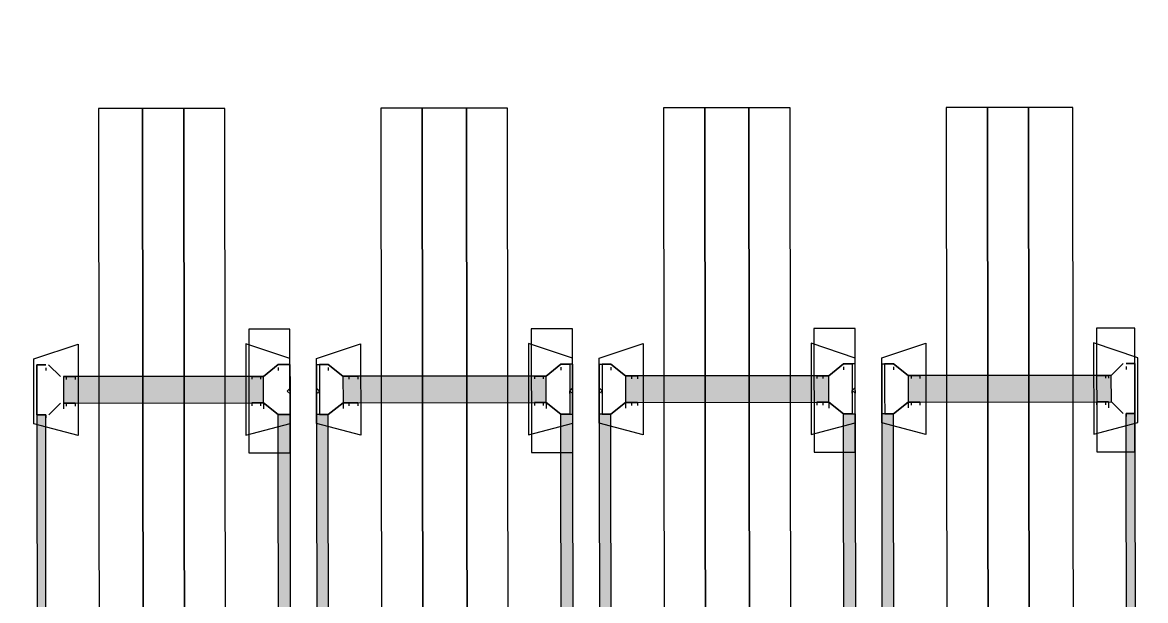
# Model space of a CAD drawing. Header units: feet. Extents: x -99009 to 3252343, y -11094690 to 9035152.
# Drawn here: x 2525079 to 2527069, y -1944415 to -1943391 of the extents above; entities that cross this region are included whole.
import ezdxf

# ---------------------------------------------------------------- set-up
doc = ezdxf.new("R2010")
doc.units = ezdxf.units.FT
doc.layers.add('1', color=1, linetype='Continuous')

# ---------------------------------------------------------------- blocks, each defined once
blk = doc.blocks.new('RM Stand 1')
at = {"transparency": 33554687}
for color, points in [(256, [(733127.3, -1126007.9), (734040.4, -1125992.3), (733127.3, -1125992.3)]), (256, [(733127.3, -1126007.9), (734040.4, -1126007.9), (734040.4, -1125992.3)]), (1, [(733106.4, -1126394), (733059.5, -1126034), (733059.5, -1126394)]), (1, [(733106.4, -1126394), (733106.4, -1126034), (733059.5, -1126034)]), (256, [(733127.3, -1126441), (734040.4, -1126420.1), (733127.3, -1126420.1)]), (256, [(733127.3, -1126441), (734040.4, -1126441), (734040.4, -1126420.1)]), (256, [(733127.3, -1126508.8), (734040.4, -1126487.9), (733127.3, -1126487.9)]), (256, [(733127.3, -1126508.8), (734040.4, -1126508.8), (734040.4, -1126487.9)]), (1, [(733106.4, -1126894.9), (733059.5, -1126534.9), (733059.5, -1126894.9)]), (1, [(733106.4, -1126894.9), (733106.4, -1126534.9), (733059.5, -1126534.9)]), (256, [(733127.3, -1126941.9), (734040.4, -1126921), (733127.3, -1126921)]), (256, [(733127.3, -1126941.9), (734040.4, -1126941.9), (734040.4, -1126921)]), (256, [(733127.3, -1127009.7), (734040.4, -1126988.8), (733127.3, -1126988.8)]), (256, [(733127.3, -1127009.7), (734040.4, -1127009.7), (734040.4, -1126988.8)]), (1, [(733106.4, -1127395.8), (733059.5, -1127035.8), (733059.5, -1127395.8)]), (1, [(733106.4, -1127395.8), (733106.4, -1127035.8), (733059.5, -1127035.8)]), (256, [(733127.3, -1127442.7), (734040.4, -1127421.9), (733127.3, -1127421.9)]), (256, [(733127.3, -1127442.7), (734040.4, -1127442.7), (734040.4, -1127421.9)]), (256, [(733127.3, -1127510.6), (734040.4, -1127489.7), (733127.3, -1127489.7)]), (256, [(733127.3, -1127510.6), (734040.4, -1127510.6), (734040.4, -1127489.7)]), (1, [(733106.4, -1127891.4), (733059.5, -1127536.6), (733059.5, -1127891.4)]), (1, [(733106.4, -1127891.4), (733106.4, -1127536.6), (733059.5, -1127536.6)]), (256, [(733127.3, -1127938.4), (734040.4, -1127922.7), (733127.3, -1127922.7)]), (256, [(733127.3, -1127938.4), (734040.4, -1127938.4), (734040.4, -1127922.7)])]:
    blk.add_hatch(color=color, dxfattribs=at).paths.add_polyline_path(points)
for points in [[(732976, -1125992.3), (732976, -1126060.1), (733195.1, -1126060.1), (733195.1, -1125992.3), (732976, -1125992.3)], [(733028.2, -1125987.1), (733002.1, -1126065.3), (733163.8, -1126065.3), (733143, -1125987.1), (733028.2, -1125987.1)], [(733127.3, -1125992.3), (734040.4, -1125992.3), (734040.4, -1126007.9), (733127.3, -1126007.9), (733127.3, -1125992.3), (733038.6, -1125992.3)], [(733038.6, -1126007.9), (733038.6, -1125992.3), (733038.6, -1126007.9)], [(733038.6, -1125992.3), (733080.4, -1125992.3), (733038.6, -1125992.3)], [(733080.4, -1125992.3), (733085.6, -1125992.3), (733080.4, -1125992.3)], [(733085.6, -1125992.3), (733090.8, -1125992.3), (733085.6, -1125992.3)], [(733090.8, -1125992.3), (733127.3, -1125992.3), (733090.8, -1125992.3)], [(733127.3, -1125992.3), (733127.3, -1126007.9), (733127.3, -1125992.3)], [(733059.5, -1126034), (733038.6, -1126013.2), (733059.5, -1126034)], [(733043.8, -1126007.9), (733049, -1126007.9)], [(733127.3, -1126013.2), (733106.4, -1126034), (733127.3, -1126013.2)], [(733127.3, -1126007.9), (733132.5, -1126007.9)], [(733106.4, -1126394), (733106.4, -1126034), (733059.5, -1126034), (733059.5, -1126394), (733106.4, -1126394)], [(733059.5, -1126044.5), (733059.5, -1126039.3), (733059.5, -1126044.5)], [(733059.5, -1126039.3), (733064.7, -1126039.3)], [(733106.4, -1126039.3), (733111.7, -1126039.3)], [(733106.4, -1126039.3), (733106.4, -1126044.5), (733106.4, -1126039.3)], [(733111.7, -1126039.3), (733116.9, -1126039.3)], [(733059.5, -1126049.7), (733059.5, -1126044.5), (733059.5, -1126049.7)], [(733059.5, -1126044.5), (733064.7, -1126044.5)], [(733059.5, -1126049.7), (733059.5, -1126060.1), (733059.5, -1126049.7)], [(733059.5, -1126060.1), (733064.7, -1126060.1)], [(733106.4, -1126049.7), (733106.4, -1126044.5), (733106.4, -1126049.7)], [(733106.4, -1126044.5), (733111.7, -1126044.5)], [(733106.4, -1126044.5), (733111.7, -1126044.5)], [(733106.4, -1126049.7), (733106.4, -1126060.1), (733106.4, -1126049.7)], [(733106.4, -1126060.1), (733111.7, -1126060.1)], [(732584.7, -1126180.1), (738584.7, -1126180.1), (738584.7, -1126101.9), (732584.7, -1126101.9), (732584.7, -1126180.1)], [(732584.7, -1126253.2), (738584.7, -1126253.2), (738584.7, -1126180.1), (732584.7, -1126180.1), (732584.7, -1126253.2)], [(732584.7, -1126326.2), (738584.7, -1126326.2), (738584.7, -1126253.2), (732584.7, -1126253.2), (732584.7, -1126326.2)], [(733028.2, -1126441), (733002.1, -1126362.7), (733163.8, -1126362.7), (733143, -1126441), (733028.2, -1126441)], [(733059.5, -1126378.4), (733059.5, -1126373.2), (733059.5, -1126378.4)], [(733059.5, -1126373.2), (733064.7, -1126373.2)], [(733059.5, -1126378.4), (733059.5, -1126383.6), (733059.5, -1126388.8), (733059.5, -1126383.6), (733059.5, -1126378.4)], [(733106.4, -1126378.4), (733106.4, -1126373.2), (733106.4, -1126378.4)], [(733106.4, -1126373.2), (733111.7, -1126373.2)], [(733106.4, -1126378.4), (733106.4, -1126383.6), (733106.4, -1126388.8), (733106.4, -1126383.6), (733106.4, -1126378.4)], [(733059.5, -1126394), (733038.6, -1126420.1), (733059.5, -1126394)], [(733059.5, -1126388.8), (733064.7, -1126388.8)], [(733059.5, -1126388.8), (733059.5, -1126394), (733059.5, -1126388.8)], [(733106.4, -1126388.8), (733111.7, -1126388.8)], [(733106.4, -1126394), (733106.4, -1126388.8), (733106.4, -1126394)], [(733106.4, -1126388.8), (733111.7, -1126388.8)], [(733127.3, -1126420.1), (733106.4, -1126394), (733127.3, -1126420.1)], [(733106.4, -1126394), (733111.7, -1126394)], [(733111.7, -1126394), (733116.9, -1126394)], [(733038.6, -1126420.1), (733038.6, -1126435.8)], [(733038.6, -1126441), (733038.6, -1126420.1)], [(733043.8, -1126420.1), (733049, -1126420.1)], [(733127.3, -1126441), (734040.4, -1126441), (734040.4, -1126420.1), (733127.3, -1126420.1), (733127.3, -1126441)], [(733127.3, -1126435.8), (733127.3, -1126420.1), (733127.3, -1126441)], [(733038.6, -1126435.8), (733080.4, -1126435.8)], [(733038.6, -1126441), (733127.3, -1126441)], [(733080.4, -1126441), (733038.6, -1126441)], [(733080.4, -1126435.8), (733085.6, -1126435.8)], [(733080.4, -1126441), (733085.6, -1126441)], [(733085.6, -1126435.8), (733090.8, -1126435.8)], [(733090.8, -1126441), (733085.6, -1126441)], [(733090.8, -1126435.8), (733127.3, -1126435.8)], [(733127.3, -1126441), (733090.8, -1126441)], [(732976, -1126487.9), (732976, -1126561), (733195.1, -1126561), (733195.1, -1126487.9), (732976, -1126487.9)], [(733028.2, -1126487.9), (733002.1, -1126566.2), (733163.8, -1126566.2), (733143, -1126487.9), (733028.2, -1126487.9)], [(733127.3, -1126487.9), (734040.4, -1126487.9), (734040.4, -1126508.8), (733127.3, -1126508.8), (733127.3, -1126487.9), (733038.6, -1126487.9)], [(733038.6, -1126487.9), (733038.6, -1126508.8)], [(733080.4, -1126487.9), (733038.6, -1126487.9)], [(733038.6, -1126508.8), (733038.6, -1126493.2)], [(733038.6, -1126493.2), (733080.4, -1126493.2)], [(733080.4, -1126493.2), (733085.6, -1126493.2), (733080.4, -1126487.9)], [(733085.6, -1126487.9), (733090.8, -1126487.9)], [(733090.8, -1126493.2), (733085.6, -1126493.2), (733090.8, -1126487.9)], [(733085.6, -1126493.2), (733090.8, -1126493.2)], [(733127.3, -1126487.9), (733090.8, -1126487.9)], [(733090.8, -1126493.2), (733127.3, -1126493.2)], [(733127.3, -1126493.2), (733127.3, -1126508.8), (733127.3, -1126487.9)], [(733059.5, -1126534.9), (733038.6, -1126508.8), (733059.5, -1126534.9)], [(733043.8, -1126508.8), (733049, -1126508.8)], [(733127.3, -1126508.8), (733106.4, -1126534.9), (733127.3, -1126508.8)], [(733059.5, -1126545.3), (733059.5, -1126534.9), (733059.5, -1126545.3)], [(733106.4, -1126894.9), (733106.4, -1126534.9), (733059.5, -1126534.9), (733059.5, -1126894.9), (733106.4, -1126894.9)], [(733106.4, -1126534.9), (733111.7, -1126534.9)], [(733106.4, -1126534.9), (733106.4, -1126545.3), (733106.4, -1126534.9)], [(733111.7, -1126534.9), (733116.9, -1126534.9)], [(733059.5, -1126550.6), (733059.5, -1126545.3), (733059.5, -1126550.6)], [(733059.5, -1126545.3), (733064.7, -1126545.3)], [(733059.5, -1126550.6), (733059.5, -1126555.8), (733059.5, -1126550.6)], [(733059.5, -1126555.8), (733064.7, -1126555.8)], [(733106.4, -1126550.6), (733106.4, -1126545.3), (733106.4, -1126550.6)], [(733106.4, -1126545.3), (733111.7, -1126545.3)], [(733106.4, -1126545.3), (733111.7, -1126545.3)], [(733106.4, -1126550.6), (733106.4, -1126555.8), (733106.4, -1126550.6)], [(733106.4, -1126555.8), (733111.7, -1126555.8)], [(732584.7, -1126675.8), (738584.7, -1126675.8), (738584.7, -1126602.7), (732584.7, -1126602.7), (732584.7, -1126675.8)], [(732584.7, -1126754), (738584.7, -1126754), (738584.7, -1126675.8), (732584.7, -1126675.8), (732584.7, -1126754)], [(732584.7, -1126827.1), (738584.7, -1126827.1), (738584.7, -1126754), (732584.7, -1126754), (732584.7, -1126827.1)], [(733028.2, -1126941.9), (733002.1, -1126863.6), (733163.8, -1126863.6), (733143, -1126941.9), (733028.2, -1126941.9)], [(733059.5, -1126879.2), (733059.5, -1126874), (733059.5, -1126879.2)], [(733059.5, -1126874), (733064.7, -1126874)], [(733059.5, -1126879.2), (733059.5, -1126884.5), (733059.5, -1126879.2)], [(733106.4, -1126879.2), (733106.4, -1126874), (733106.4, -1126879.2)], [(733106.4, -1126874), (733111.7, -1126874)], [(733106.4, -1126879.2), (733106.4, -1126884.5), (733106.4, -1126879.2)], [(733059.5, -1126894.9), (733038.6, -1126921), (733059.5, -1126894.9)], [(733059.5, -1126884.5), (733064.7, -1126884.5)], [(733059.5, -1126884.5), (733059.5, -1126894.9), (733059.5, -1126884.5)], [(733106.4, -1126884.5), (733111.7, -1126884.5)], [(733106.4, -1126894.9), (733106.4, -1126884.5), (733106.4, -1126894.9)], [(733106.4, -1126884.5), (733111.7, -1126884.5)], [(733127.3, -1126921), (733106.4, -1126894.9), (733127.3, -1126921)], [(733106.4, -1126894.9), (733111.7, -1126894.9)], [(733111.7, -1126894.9), (733116.9, -1126894.9)], [(733038.6, -1126921), (733038.6, -1126936.6)], [(733038.6, -1126941.9), (733038.6, -1126921)], [(733038.6, -1126936.6), (733080.4, -1126936.6)], [(733043.8, -1126921), (733049, -1126921)], [(733080.4, -1126936.6), (733085.6, -1126936.6), (733080.4, -1126941.9)], [(733085.6, -1126936.6), (733090.8, -1126936.6)], [(733090.8, -1126936.6), (733085.6, -1126936.6), (733090.8, -1126941.9)], [(733090.8, -1126936.6), (733127.3, -1126936.6)], [(733127.3, -1126941.9), (734040.4, -1126941.9), (734040.4, -1126921), (733127.3, -1126921), (733127.3, -1126941.9)], [(733127.3, -1126936.6), (733127.3, -1126921), (733127.3, -1126941.9)], [(733038.6, -1126941.9), (733127.3, -1126941.9)], [(733080.4, -1126941.9), (733038.6, -1126941.9)], [(733085.6, -1126941.9), (733090.8, -1126941.9)], [(733127.3, -1126941.9), (733090.8, -1126941.9)], [(732976, -1126988.8), (732976, -1127061.9), (733195.1, -1127061.9), (733195.1, -1126988.8), (732976, -1126988.8)], [(733028.2, -1126988.8), (733002.1, -1127067.1), (733163.8, -1127067.1), (733143, -1126988.8), (733028.2, -1126988.8)], [(733038.6, -1126988.8), (733127.3, -1126988.8)], [(733038.6, -1126988.8), (733038.6, -1127009.7)], [(733080.4, -1126988.8), (733038.6, -1126988.8)], [(733038.6, -1127009.7), (733038.6, -1126994)], [(733038.6, -1126994), (733080.4, -1126994)], [(733080.4, -1126994), (733085.6, -1126994), (733080.4, -1126988.8)], [(733085.6, -1126988.8), (733090.8, -1126988.8)], [(733090.8, -1126994), (733085.6, -1126994), (733090.8, -1126988.8)], [(733085.6, -1126994), (733090.8, -1126994)], [(733127.3, -1126988.8), (733090.8, -1126988.8)], [(733090.8, -1126994), (733127.3, -1126994)], [(733127.3, -1126988.8), (734040.4, -1126988.8), (734040.4, -1127009.7), (733127.3, -1127009.7), (733127.3, -1126988.8)], [(733127.3, -1126994), (733127.3, -1127009.7), (733127.3, -1126988.8)], [(733059.5, -1127035.8), (733038.6, -1127009.7), (733059.5, -1127035.8)], [(733043.8, -1127009.7), (733049, -1127009.7)], [(733127.3, -1127009.7), (733106.4, -1127035.8), (733127.3, -1127009.7)], [(733059.5, -1127041), (733059.5, -1127035.8), (733059.5, -1127041)], [(733106.4, -1127395.8), (733106.4, -1127035.8), (733059.5, -1127035.8), (733059.5, -1127395.8), (733106.4, -1127395.8)], [(733106.4, -1127035.8), (733111.7, -1127035.8)], [(733106.4, -1127035.8), (733106.4, -1127041), (733106.4, -1127035.8)], [(733111.7, -1127035.8), (733116.9, -1127035.8)], [(733059.5, -1127051.4), (733059.5, -1127046.2), (733059.5, -1127041), (733059.5, -1127046.2), (733059.5, -1127051.4)], [(733059.5, -1127041), (733064.7, -1127041)], [(733059.5, -1127051.4), (733059.5, -1127056.6), (733059.5, -1127051.4)], [(733059.5, -1127056.6), (733064.7, -1127056.6)], [(733106.4, -1127051.4), (733106.4, -1127046.2), (733106.4, -1127041), (733106.4, -1127046.2), (733106.4, -1127051.4)], [(733106.4, -1127041), (733111.7, -1127041)], [(733106.4, -1127041), (733111.7, -1127041)], [(733106.4, -1127051.4), (733106.4, -1127056.6), (733106.4, -1127051.4)], [(733106.4, -1127056.6), (733111.7, -1127056.6)], [(732584.7, -1127176.6), (738584.7, -1127176.6), (738584.7, -1127103.6), (732584.7, -1127103.6), (732584.7, -1127176.6)], [(732584.7, -1127254.9), (738584.7, -1127254.9), (738584.7, -1127176.6), (732584.7, -1127176.6), (732584.7, -1127254.9)], [(732584.7, -1127327.9), (738584.7, -1127327.9), (738584.7, -1127254.9), (732584.7, -1127254.9), (732584.7, -1127327.9)], [(733028.2, -1127442.7), (733002.1, -1127364.5), (733163.8, -1127364.5), (733143, -1127442.7), (733028.2, -1127442.7)], [(733059.5, -1127380.1), (733059.5, -1127369.7), (733059.5, -1127380.1)], [(733059.5, -1127369.7), (733064.7, -1127369.7)], [(733106.4, -1127380.1), (733106.4, -1127369.7), (733106.4, -1127380.1)], [(733106.4, -1127369.7), (733111.7, -1127369.7)], [(733059.5, -1127395.8), (733038.6, -1127421.9), (733059.5, -1127395.8)], [(733059.5, -1127380.1), (733059.5, -1127385.3), (733059.5, -1127380.1)], [(733059.5, -1127385.3), (733064.7, -1127385.3)], [(733059.5, -1127385.3), (733059.5, -1127395.8), (733059.5, -1127385.3)], [(733106.4, -1127380.1), (733106.4, -1127385.3), (733106.4, -1127380.1)], [(733106.4, -1127385.3), (733111.7, -1127385.3)], [(733106.4, -1127395.8), (733106.4, -1127385.3), (733106.4, -1127395.8)], [(733106.4, -1127385.3), (733111.7, -1127385.3)], [(733127.3, -1127421.9), (733106.4, -1127395.8), (733127.3, -1127421.9)], [(733106.4, -1127395.8), (733111.7, -1127395.8)], [(733111.7, -1127395.8), (733116.9, -1127395.8)], [(733038.6, -1127421.9), (733038.6, -1127437.5)], [(733038.6, -1127442.7), (733038.6, -1127421.9)], [(733038.6, -1127437.5), (733080.4, -1127437.5)], [(733043.8, -1127421.9), (733049, -1127421.9)], [(733080.4, -1127437.5), (733085.6, -1127437.5), (733080.4, -1127442.7)], [(733085.6, -1127437.5), (733090.8, -1127437.5)], [(733090.8, -1127437.5), (733085.6, -1127437.5), (733090.8, -1127442.7)], [(733090.8, -1127437.5), (733127.3, -1127437.5)], [(733127.3, -1127442.7), (734040.4, -1127442.7), (734040.4, -1127421.9), (733127.3, -1127421.9), (733127.3, -1127442.7)], [(733127.3, -1127437.5), (733127.3, -1127421.9), (733127.3, -1127442.7)], [(733038.6, -1127442.7), (733127.3, -1127442.7)], [(733080.4, -1127442.7), (733038.6, -1127442.7)], [(733085.6, -1127442.7), (733090.8, -1127442.7)], [(733127.3, -1127442.7), (733090.8, -1127442.7)], [(732976, -1127489.7), (732976, -1127562.7), (733195.1, -1127562.7), (733195.1, -1127489.7), (732976, -1127489.7)], [(733028.2, -1127489.7), (733002.1, -1127567.9), (733163.8, -1127567.9), (733143, -1127489.7), (733028.2, -1127489.7)], [(733038.6, -1127489.7), (733127.3, -1127489.7)], [(733038.6, -1127510.6), (733038.6, -1127489.7), (733038.6, -1127510.6)], [(733038.6, -1127489.7), (733080.4, -1127489.7), (733038.6, -1127489.7)], [(733085.6, -1127494.9), (733080.4, -1127489.7), (733085.6, -1127489.7)], [(733085.6, -1127494.9), (733090.8, -1127489.7), (733085.6, -1127489.7)], [(733090.8, -1127489.7), (733127.3, -1127489.7), (733090.8, -1127489.7)], [(733127.3, -1127489.7), (734040.4, -1127489.7), (734040.4, -1127510.6), (733127.3, -1127510.6), (733127.3, -1127489.7)], [(733127.3, -1127489.7), (733127.3, -1127510.6), (733127.3, -1127489.7)], [(733059.5, -1127536.6), (733038.6, -1127510.6), (733059.5, -1127536.6)], [(733043.8, -1127510.6), (733049, -1127510.6)], [(733127.3, -1127510.6), (733106.4, -1127536.6), (733127.3, -1127510.6)], [(733059.5, -1127541.9), (733059.5, -1127536.6), (733059.5, -1127541.9)], [(733106.4, -1127891.4), (733106.4, -1127536.6), (733059.5, -1127536.6), (733059.5, -1127891.4), (733106.4, -1127891.4)], [(733106.4, -1127536.6), (733111.7, -1127536.6)], [(733106.4, -1127536.6), (733106.4, -1127541.9), (733106.4, -1127536.6)], [(733111.7, -1127536.6), (733116.9, -1127536.6)], [(733059.5, -1127552.3), (733059.5, -1127547.1), (733059.5, -1127541.9), (733059.5, -1127547.1), (733059.5, -1127552.3)], [(733059.5, -1127541.9), (733064.7, -1127541.9)], [(733059.5, -1127552.3), (733059.5, -1127557.5), (733059.5, -1127552.3)], [(733106.4, -1127552.3), (733106.4, -1127547.1), (733106.4, -1127541.9), (733106.4, -1127547.1), (733106.4, -1127552.3)], [(733106.4, -1127541.9), (733111.7, -1127541.9)], [(733106.4, -1127541.9), (733111.7, -1127541.9)], [(733106.4, -1127552.3), (733106.4, -1127557.5), (733106.4, -1127552.3)], [(733059.5, -1127557.5), (733064.7, -1127557.5)], [(733106.4, -1127557.5), (733111.7, -1127557.5)], [(732584.7, -1127677.5), (738584.7, -1127677.5), (738584.7, -1127604.5), (732584.7, -1127604.5), (732584.7, -1127677.5)], [(732584.7, -1127750.6), (738584.7, -1127750.6), (738584.7, -1127677.5), (732584.7, -1127677.5), (732584.7, -1127750.6)], [(732584.7, -1127828.8), (738584.7, -1127828.8), (738584.7, -1127750.6), (732584.7, -1127750.6), (732584.7, -1127828.8)], [(733028.2, -1127943.6), (733002.1, -1127865.3), (733163.8, -1127865.3), (733143, -1127943.6), (733028.2, -1127943.6)], [(733059.5, -1127881), (733059.5, -1127870.6), (733059.5, -1127881)], [(733059.5, -1127870.6), (733064.7, -1127870.6)], [(733106.4, -1127881), (733106.4, -1127870.6), (733106.4, -1127881)], [(733106.4, -1127870.6), (733111.7, -1127870.6)], [(733059.5, -1127881), (733059.5, -1127886.2), (733059.5, -1127881)], [(733059.5, -1127886.2), (733064.7, -1127886.2)], [(733059.5, -1127886.2), (733059.5, -1127891.4), (733059.5, -1127886.2)], [(733059.5, -1127891.4), (733064.7, -1127891.4)], [(733106.4, -1127881), (733106.4, -1127886.2), (733106.4, -1127881)], [(733106.4, -1127886.2), (733111.7, -1127886.2)], [(733106.4, -1127891.4), (733106.4, -1127886.2), (733106.4, -1127891.4)], [(733106.4, -1127886.2), (733111.7, -1127886.2)], [(733106.4, -1127891.4), (733111.7, -1127891.4)], [(733111.7, -1127891.4), (733116.9, -1127891.4)], [(733059.5, -1127896.6), (733038.6, -1127917.5), (733059.5, -1127896.6)], [(733127.3, -1127917.5), (733106.4, -1127896.6), (733127.3, -1127917.5)], [(733038.6, -1127922.7), (733038.6, -1127938.4), (733038.6, -1127922.7)], [(733043.8, -1127922.7), (733049, -1127922.7)], [(733127.3, -1127938.4), (734040.4, -1127938.4), (734040.4, -1127922.7), (733127.3, -1127922.7), (733127.3, -1127938.4)], [(733127.3, -1127938.4), (733127.3, -1127922.7), (733127.3, -1127938.4)], [(733127.3, -1127922.7), (733132.5, -1127922.7)], [(733038.6, -1127938.4), (733127.3, -1127938.4)], [(733038.6, -1127938.4), (733080.4, -1127938.4), (733038.6, -1127938.4)], [(733080.4, -1127938.4), (733085.6, -1127938.4), (733080.4, -1127938.4)], [(733085.6, -1127938.4), (733090.8, -1127938.4), (733085.6, -1127938.4)], [(733090.8, -1127938.4), (733127.3, -1127938.4), (733090.8, -1127938.4)]]:
    blk.add_lwpolyline(points, dxfattribs=at)

msp = doc.modelspace()

# ---------------------------------------------------------------- linework, layer by layer
at = {"layer": '1'}
msp.add_arc((2520410.24778, -1978395.99612), 100000, 84.1346387202, 194.3871675539, dxfattribs=at)

# ---------------------------------------------------------------- block references
at = {"color": 3, "rotation": 270.0650517140734}
msp.add_blockref('RM Stand 1', (3652209.80031, -1209678.72272), dxfattribs=at)

doc.saveas('drawing.dxf')
